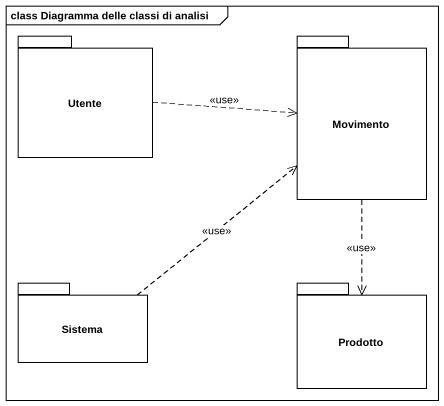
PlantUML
@startuml
mainframe class Diagramma delle classi di analisi
package Utente {
}
package Movimento {
}
package Sistema {
}
package Prodotto {
}
Utente .right.> Movimento : <<use>>
Movimento ..> Prodotto : <<use>>
Sistema .up.> Movimento : <<use>>
@enduml
